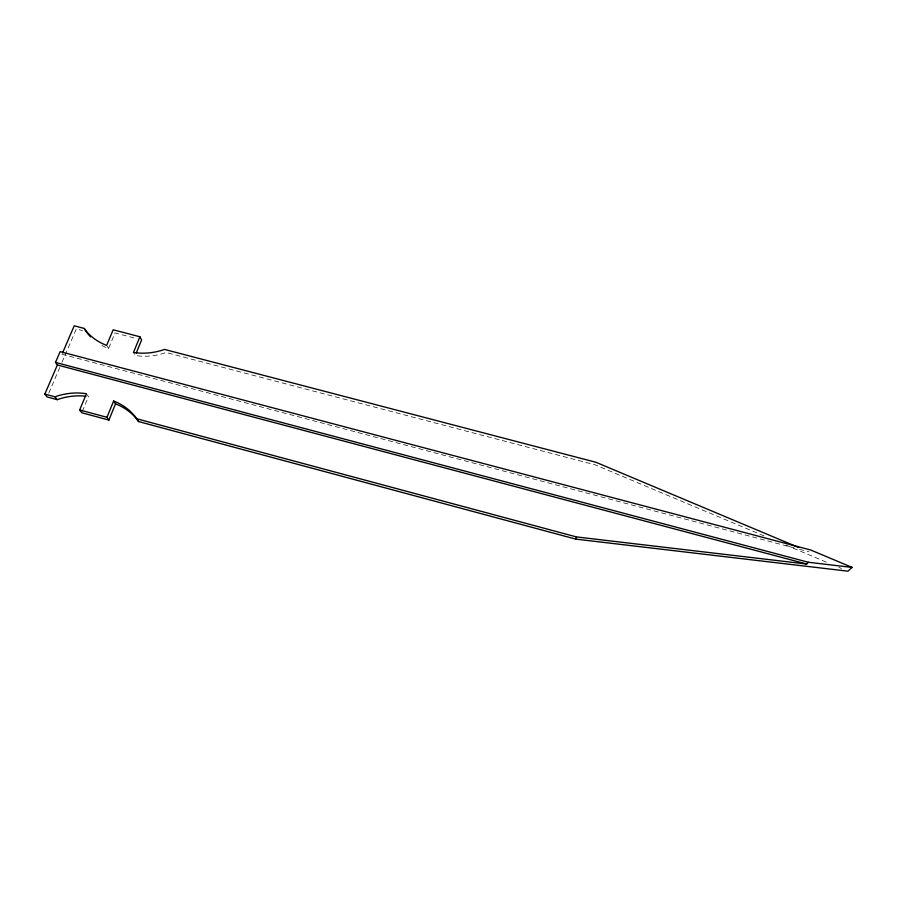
<?xml version="1.0" encoding="UTF-8"?>
<svg xmlns="http://www.w3.org/2000/svg" width="897" height="897" viewBox="0 0 897 897"><rect width="100%" height="100%" fill="white"/><g stroke="black" fill="none" stroke-linecap="round" stroke-linejoin="round"><path stroke-width="0.67" stroke-dasharray="4.49 3.36" d="M82.277 411.51L88.478 396.609L87.121 394.702M101.888 345.435A56.376 48.741 -19.8 0 0 108.548 348.485L115.018 332.944L136.299 338.505M48.774 393.11L59.785 367.467M61.983 362.332L76.29 328.986L82.479 330.612M61.994 354.237L794.114 547.91M799.53 549.334L808.993 551.846M764.076 535.913L595.092 464.825L166.102 352.499A56.388 48.943 -19.3 0 1 135.256 355.504L133.485 352.443M785.996 545.141L828.57 563.047M838.886 567.386L841.464 568.474M106.642 345.39L108.548 348.485"/><path stroke-width="1.35" d="M575.751 539.108L576.423 536.922L806.65 564.034L808.388 562.273L852.15 567.42L847.912 571.187L575.751 539.108L138.553 421.545A59.718 52.811 -28.6 0 0 115.522 403.852L113.627 401.015L106.967 417.307L108.907 420.076L115.522 403.852M136.232 353.093L141.614 339.896L139.898 336.767L113.157 329.793L106.642 345.39A56.679 48.954 -19.7 0 1 84.183 328.425L74.227 325.813L62.532 353.003M139.898 336.767L133.485 352.443A56.69 49.156 -19.2 0 0 164.51 349.426L595.866 462.258L798.666 547.506M108.907 420.076L81.75 412.755L79.665 409.963L86.437 393.738A60.054 52.811 -28.8 0 0 54.986 396.81L44.85 394.086L57.374 364.978L55.502 362.41L60.144 351.624L810.742 550.029L852.15 567.42M55.502 362.41L808.388 562.273M57.374 364.978L806.65 564.034M113.627 401.015A60.054 53.058 -28.5 0 1 136.77 418.787L576.423 536.922M85.933 396.25A59.718 52.564 -28.8 0 0 57.206 399.67L47.126 396.956L44.85 394.086M79.665 409.963L106.967 417.307M54.986 396.81L57.206 399.67M136.77 418.787L138.553 421.545M84.183 328.425L86.202 331.587A56.376 48.741 -19.8 0 0 90.608 336.902"/></g></svg>
